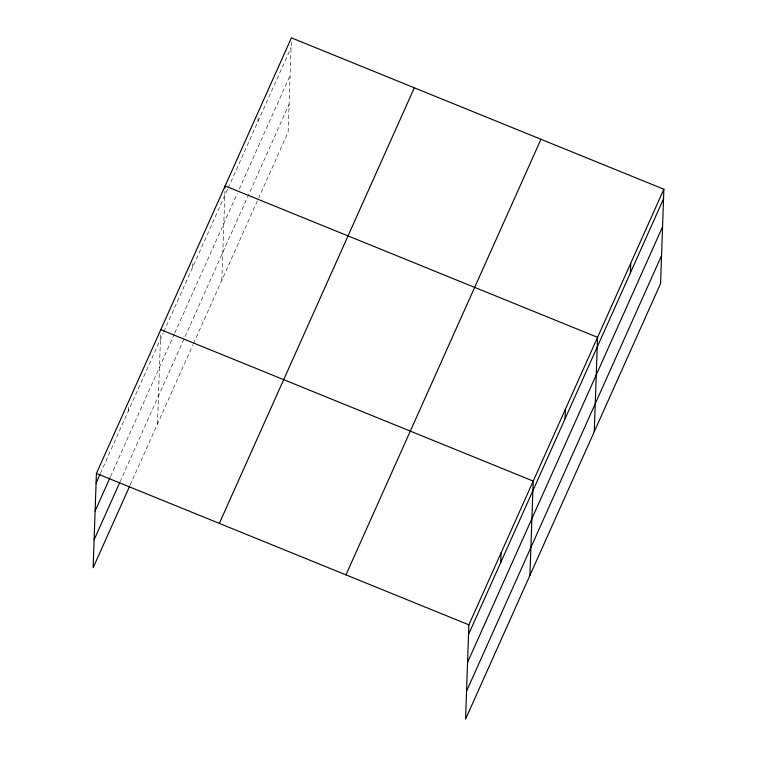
<?xml version="1.0" encoding="UTF-8"?>
<svg xmlns="http://www.w3.org/2000/svg" width="757" height="757" viewBox="0 0 757 757"><rect width="100%" height="100%" fill="white"/><g stroke="black" fill="none" stroke-linecap="round" stroke-linejoin="round"><path stroke-width="0.57" stroke-dasharray="3.79 2.84" d="M128.264 411.165L128.406 406.897M157.484 424.015L160.588 335.029M192.619 267.42L192.761 263.152M221.829 280.279L224.943 191.284M257.948 121.499L258.09 117.231M291.284 42.118L288.133 132.172L258.828 197.643M100.407 473.38L163.323 332.853M163.796 331.784L227.677 189.108M228.16 188.039L291.095 47.445M110.475 476.664L174.347 333.998M174.829 332.929L237.272 193.461M239.193 189.165L290.12 75.407M120.032 481.878L289.117 104.211M130.109 485.161L193.016 344.634M193.499 343.564L258.345 198.713"/><path stroke-width="1.14" d="M663.87 189.241L468.867 624.828L465.564 719.15L660.577 283.563L663.87 189.241L291.436 37.85L96.423 473.437L93.13 567.759L129.627 486.24M225.056 188.086L225.132 185.948L597.566 337.338L594.273 431.66M500.708 562.555L501.039 552.951M529.919 575.405L533.212 481.083L160.777 329.692M565.063 418.81L565.394 409.206M630.382 272.889L630.723 263.285M96.082 483.032L99.924 474.45M95.108 510.994L109.992 477.743M94.105 539.798L119.559 482.947M219.322 523.399L414.334 87.812M345.958 574.866L540.971 139.279M468.526 634.423L663.539 198.836M467.552 662.384L662.564 226.797M466.549 691.188L661.552 255.601M96.423 473.437L468.867 624.828"/></g></svg>
